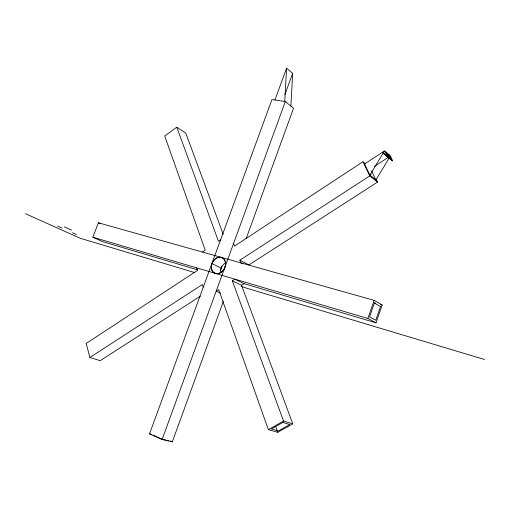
<?xml version="1.0" encoding="UTF-8"?>
<svg xmlns="http://www.w3.org/2000/svg" width="510" height="510" viewBox="0 0 510 510"><rect width="100%" height="100%" fill="white"/><g stroke="black" fill="none" stroke-linecap="round" stroke-linejoin="round"><path stroke-width="0.76" d="M290.878 106.322L292.651 73.357L286.594 68.136L274.966 99.922M284.746 101.362L286.594 68.136M232.362 280.812L241.542 285.269L292.759 423.861L283.534 421.056L232.362 280.812L234.919 279.168L244.08 283.656L376.023 322.836L382.181 304.986L374.142 300.358L98.385 222.787L92.896 237.195L102.727 241.676L197.593 269.847M376.023 322.836L367.869 318.463L374.142 300.358M162.103 439.499L285.32 101.547L271.964 99.558L149.532 433.857L162.103 439.499L172.323 441.864L223.335 301.461M246.151 238.667L293.556 108.203L285.32 101.547M220.397 270.268L221.971 265.965M284.892 94.605L292.651 73.357M387.479 156.78L392.432 160.828L390.418 155.971L384.553 150.896L364.567 163.99L369.89 175.077L375.908 179.883L389.206 157.966M223.221 234.307L185.787 133.104L176.785 127.2L164.711 136.011L205.218 250.149L202.368 252.036M220.543 239.974L218.478 241.345L176.785 127.2M365.339 163.691L362.948 161.746L234.549 246.062L233.58 243.461M374.512 166.337L388.212 157.411L382.328 152.35L389.512 158.317L387.498 153.446L390.972 159.573L388.958 154.715L392.432 160.828L386.752 156.156M371.197 174.229L369.89 175.077L384.553 150.896L388.04 157.048L383.807 153.625M196.56 267.833L197.453 270.427L86.184 343.498L89.894 357.491L202.336 284.542L203.248 287.194M239.847 260.208L369.756 175.924L377.515 182.108L248.905 264.932L239.847 260.208L240.841 262.86L242.932 263.944M200.385 296.176L100.209 360.685L89.894 357.491M241.542 285.269L244.08 283.656M220.486 293.173L216.176 291.197L218.694 289.578L268.356 429.63L283.534 421.056M268.356 429.63L277.74 432.295L292.759 423.861M163.359 439.442L165.635 439.971M167.152 440.321L168.67 440.672M149.532 433.857L151.738 434.373M373.773 302.608L375.303 303.042M380.651 304.559L382.181 304.986M92.896 237.195L367.869 318.463M194.59 272.55L80.153 238.234L25.5 213.735M241.128 286.512L484.5 359.499M170.238 440.933L172.323 441.864M153.166 435.202L161.836 439.091M57.668 226.083L62.175 228.11M72.401 232.719L76.443 234.543M64.266 226.854L71.457 230.112M98.385 222.787L100.476 223.782M212.02 263.568L221.187 268.113M221.404 257.416L222.8 258.13M392.432 160.828L385.286 154.893L389.512 158.317L386.025 152.171L388.04 157.048M376.157 179.303L377.515 182.108M371.592 170.946L375.908 179.883M362.948 161.746L369.756 175.924M275.585 426.309L277.74 432.295M220.601 272.308A8.466 6.681 -63.5 0 1 225.095 263.083M380.498 306.542L375.781 320.21L369.603 316.869L374.385 303.048L380.498 306.542M282.859 422.452L271.358 428.942L278.39 430.956L289.801 424.543L282.859 422.452M220.958 272.372A8.574 6.713 -63.5 0 0 222.889 258.111A8.574 6.713 -63.5 0 0 211.369 265.71A8.574 6.713 -63.5 0 0 220.958 272.372M221.059 272.423A8.574 6.713 -63.5 0 0 222.991 258.162A8.574 6.713 -63.5 0 0 211.471 265.761A8.574 6.713 -63.5 0 0 221.059 272.423"/></g></svg>
